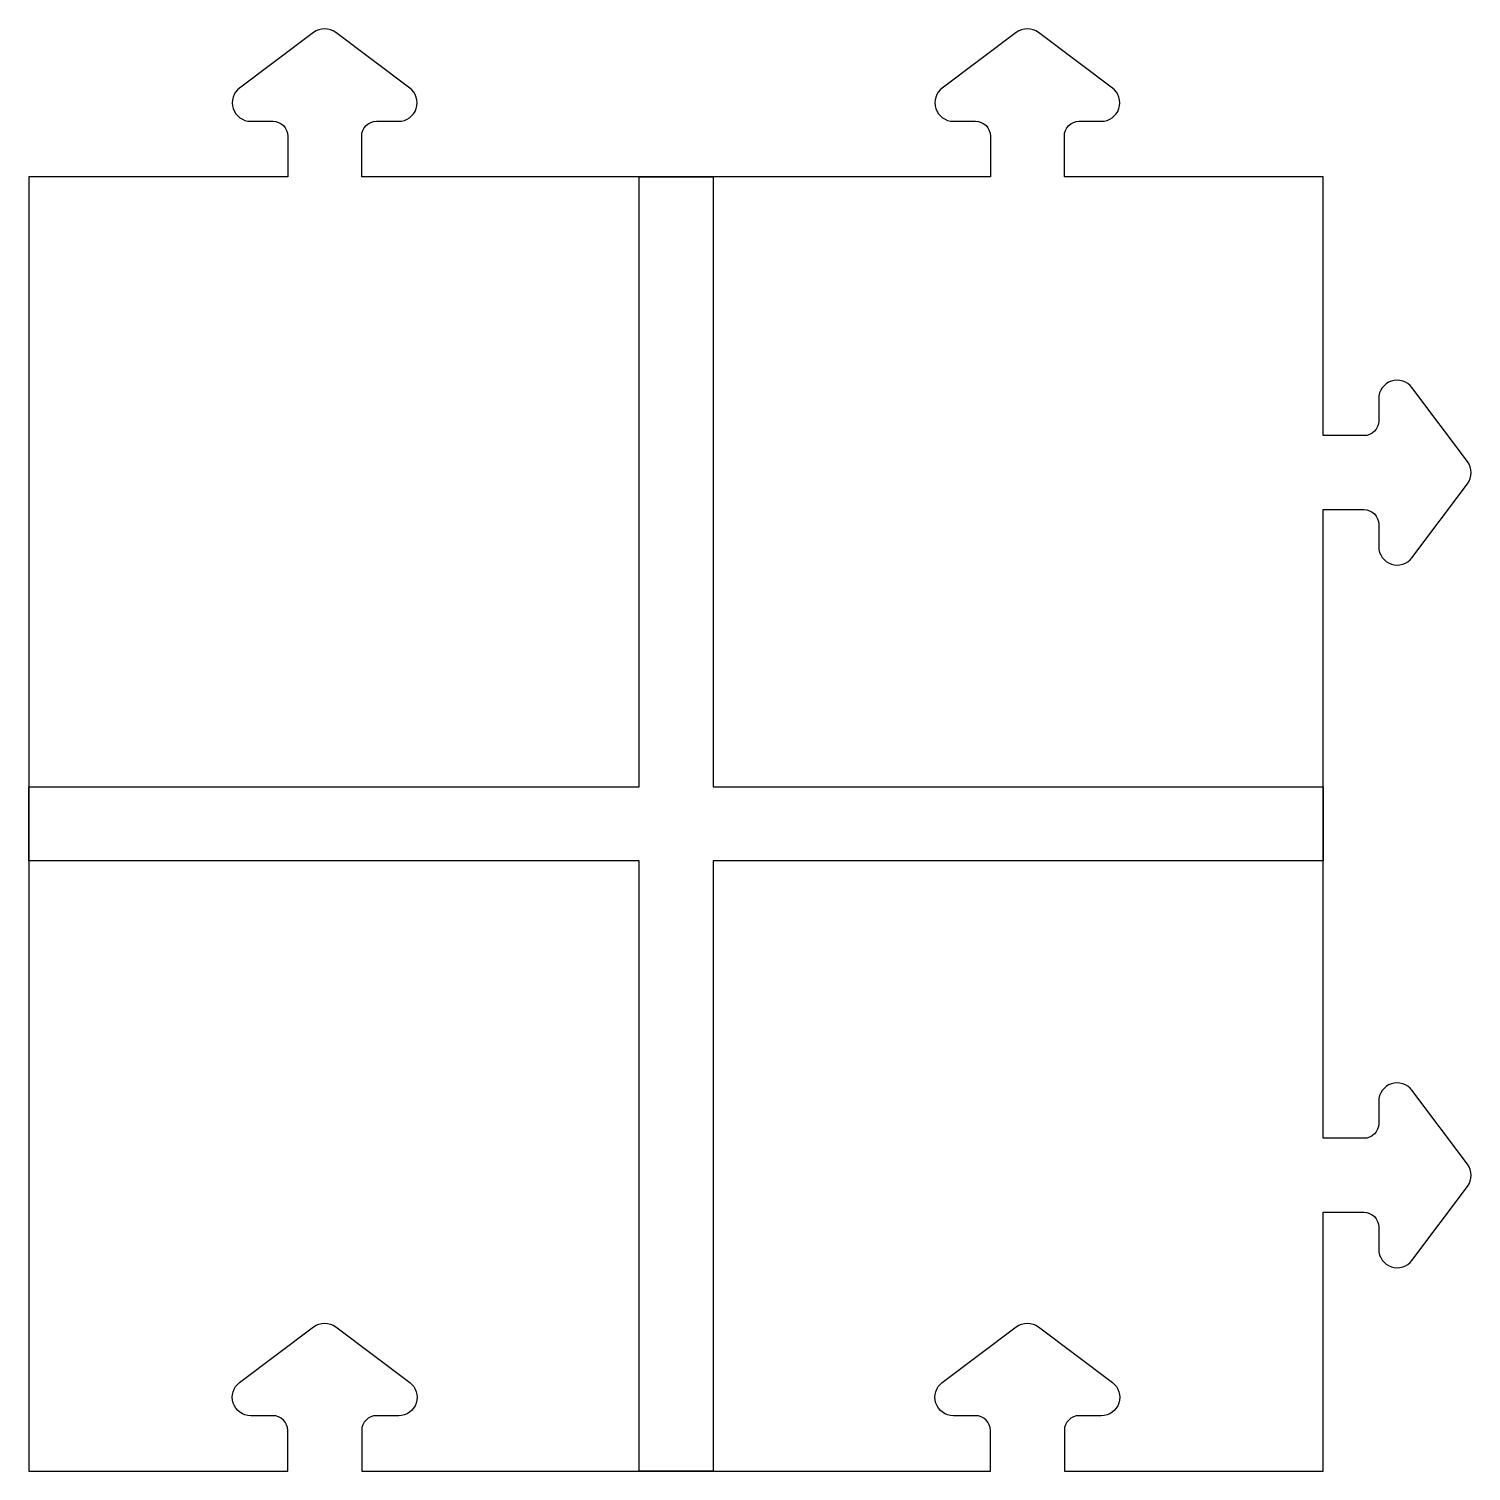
# Model space of a CAD drawing. Header units: millimetres. Extents: x 0 to 390, y 0 to 390.
import ezdxf

# ---------------------------------------------------------------- set-up
doc = ezdxf.new("R2010")
doc.units = ezdxf.units.MM
doc.layers.get('0').update_dxf_attribs({"linetype": 'CONTINUOUS'})

msp = doc.modelspace()

# ---------------------------------------------------------------- linework, layer by layer
msp.add_lwpolyline([(0, 350), (0, 0), (70, 0), (70, 11, 0.414214), (66, 15), (60, 15, -0.720759), (57, 24), (77, 39, -0.333333), (83, 39), (103, 24, -0.720759), (100, 15), (94, 15, 0.414214), (90, 11), (90, 0), (260, 0), (260, 11, 0.414214), (256, 15), (250, 15, -0.720759), (247, 24), (267, 39, -0.333333), (273, 39), (293, 24, -0.720759), (290, 15), (284, 15, 0.414214), (280, 11), (280, 0), (350, 0), (350, 70), (361, 70, -0.414214), (365, 66), (365, 60, 0.720759), (374, 57), (389, 77, 0.333333), (389, 83), (374, 103, 0.720759), (365, 100), (365, 94, -0.414214), (361, 90), (350, 90), (350, 260), (361, 260, -0.414214), (365, 256), (365, 250, 0.720759), (374, 247), (389, 267, 0.333333), (389, 273), (374, 293, 0.720759), (365, 290), (365, 284, -0.414214), (361, 280), (350, 280), (350, 350), (280, 350), (280, 361, -0.414214), (284, 365), (290, 365, 0.720759), (293, 374), (273, 389, 0.333333), (267, 389), (247, 374, 0.720759), (250, 365), (256, 365, -0.414214), (260, 361), (260, 350), (90, 350), (90, 361, -0.414214), (94, 365), (100, 365, 0.720759), (103, 374), (83, 389, 0.333333), (77, 389), (57, 374, 0.720759), (60, 365), (66, 365, -0.414214), (70, 361), (70, 350)], format="xyb", close=True)
msp.add_lwpolyline([(350, 185), (350, 165), (185, 165), (185, 0), (165, 0), (165, 165), (0, 165), (0, 185), (165, 185), (165, 350), (185, 350), (185, 185)], close=True)

doc.saveas('drawing.dxf')
